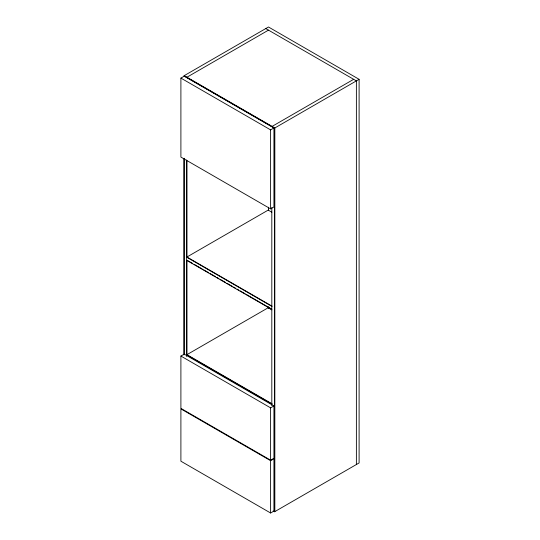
<?xml version="1.0" encoding="UTF-8"?>
<svg xmlns="http://www.w3.org/2000/svg" width="540" height="540" viewBox="0 0 540 540"><rect width="100%" height="100%" fill="white"/><g stroke="black" fill="none" stroke-linecap="round" stroke-linejoin="round"><path stroke-width="0.81" d="M180.9 78.091L184.221 76.174L273.928 127.967L273.928 206.962L270.601 208.879L180.9 157.086L180.9 78.091L270.601 129.883L273.928 127.967M186.638 77.395L268.488 30.139M271.809 126.569L353.666 79.312M359.1 79.312L268.488 27L183.917 75.83L274.529 128.142L359.1 79.312L359.1 462.956L274.529 511.778L273.173 510.995M180.9 356.056L184.221 354.139L273.928 405.932L273.928 458.244L270.601 460.161L180.9 408.375L180.9 356.056L270.601 407.849L273.928 405.932M270.601 460.688L273.928 458.771L273.928 511.083L270.601 513L180.9 461.207L180.9 408.895L270.601 460.688L270.601 513M265.775 28.573L356.38 80.885L356.38 464.522M184.221 75.654L274.833 127.967L274.833 511.603M271.829 212.2L268.191 210.101L186.638 257.182L271.809 306.356M186.941 257.006L272.113 306.187M187.67 260.57L192.767 263.507M194.218 264.35L202.23 268.974M203.681 269.811L208.778 272.754M210.236 273.598L215.332 276.541M216.79 277.378L218.97 278.64M220.428 279.484L225.524 282.42M226.982 283.264L232.072 286.207M233.53 287.044L235.717 288.306M237.168 289.15L238.626 289.987M240.084 290.831L245.18 293.774M246.632 294.611L271.384 308.9M186.638 260.321L271.809 309.494M271.829 309.859L268.191 307.753L186.638 354.834L271.809 404.014M186.941 354.665L272.113 403.839M274.529 128.142L274.529 511.778M271.809 207.515L271.809 405.655M270.601 129.883L270.601 208.879M270.601 407.849L270.601 460.161M268.488 207.205L268.488 210.573M268.488 306.7L268.488 308.381M186.941 160.697L186.941 257.661M186.941 260.185L186.941 355.469M186.638 160.022L186.638 356.481M184.221 158.281L184.221 354.74M183.917 158.456L183.917 354.915"/></g></svg>
